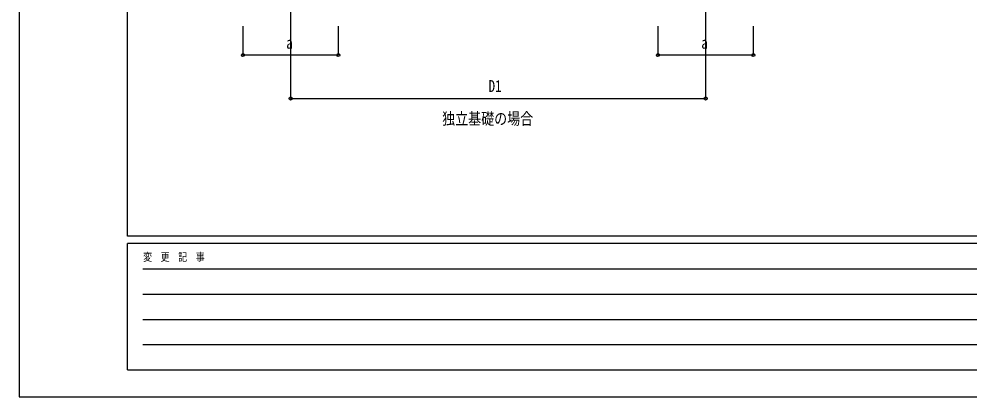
# Model space of a CAD drawing. Units: millimetres, scale not verified. Extents: x -10512 to 10512, y -7425 to 7425.
# Drawn here: x -10512 to -3930, y -7425 to -4808 of the extents above; entities that cross this region are included whole.
import ezdxf
from ezdxf.enums import TextEntityAlignment as Align

# ---------------------------------------------------------------- set-up
doc = ezdxf.new("R2010")
doc.units = ezdxf.units.MM
doc.header["$LTSCALE"] = 30
for name, color, linetype in [('0-2_USER1', 3, 'Continuous'), ('0-3_YKK_12', 2, 'Continuous'), ('0-6_YKK_D', 6, 'Continuous'), ('0-7_YKK_ZWAK', 7, 'Continuous')]:
    doc.layers.add(name, color=color, linetype=linetype)
doc.styles.add('ＭＳ ゴシック', font='')
doc.styles.get('ＭＳ ゴシック').set_extended_font_data('MS Gothic')

msp = doc.modelspace()

# ---------------------------------------------------------------- linework, layer by layer
at = {"layer": '0-3_YKK_12'}
for p, q in [((-8632.45, -4508.5), (-8632.45, -5008.5)), ((-5759.45, -4508.5), (-5759.45, -5008.5))]:
    msp.add_line(p, q, dxfattribs=at)
at = {"layer": '0-6_YKK_D'}
for p, q in [((-8962.45, -4858.5), (-8962.45, -5059.5)), ((-8632.45, -4858.5), (-8632.45, -5359.5)), ((-8302.45, -4858.5), (-8302.45, -5059.5)), ((-6089.45, -4858.5), (-6089.45, -5059.5)), ((-5759.45, -4858.5), (-5759.45, -5359.5)), ((-5429.45, -4858.5), (-5429.45, -5059.5)), ((-8302.45, -5058.5), (-8962.45, -5058.5)), ((-5429.45, -5058.5), (-6089.45, -5058.5)), ((-8632.45, -5358.5), (-5759.45, -5358.5))]:
    msp.add_line(p, q, dxfattribs=at)
for centre in [(-8962.45, -5058.5), (-8302.45, -5058.5), (-6089.45, -5058.5), (-5429.45, -5058.5), (-8632.45, -5358.5), (-5759.45, -5358.5)]:
    msp.add_circle(centre, 10.62, dxfattribs=at)
at = {"layer": '0-7_YKK_ZWAK'}
for p, q in [((-9762.45, -6312.5), (-9762.45, 6937.5)), ((9737.55, -6312.5), (-9762.45, -6312.5)), ((-3262.45, -6362.5), (-9762.45, -6362.5)), ((-9762.45, -7237.5), (-9762.45, -6362.5)), ((-9656.2, -6537.5), (-3387.45, -6537.5)), ((-9656.2, -6712.5), (-3387.45, -6712.5)), ((-9656.2, -6887.5), (-3387.45, -6887.5)), ((-9656.2, -7062.5), (-3387.45, -7062.5)), ((-9762.45, -7237.5), (-3262.45, -7237.5))]:
    msp.add_line(p, q, dxfattribs=at)
msp.add_lwpolyline([(-10512.5, -7425), (10512.5, -7425), (10512.5, 7425), (-10512.5, 7425)], close=True, dxfattribs=at)

# ---------------------------------------------------------------- texts
at = {"layer": '0-2_USER1', "style": 'ＭＳ ゴシック', "width": 0.8}
msp.add_text('独立基礎の場合', height=82.48, dxfattribs=at).set_placement((-7583.25, -5564.05), align=Align.BOTTOM_LEFT)
at = {"layer": '0-6_YKK_D', "style": 'ＭＳ ゴシック', "width": 0.8}
for s, p in [('a', (-8662.45, -5038.5)), ('a', (-5789.45, -5038.5)), ('D1', (-7261.95, -5338.5))]:
    msp.add_text(s, height=82.48, dxfattribs=at).set_placement(p, align=Align.BOTTOM_LEFT)
at = {"layer": '0-7_YKK_ZWAK', "style": 'ＭＳ ゴシック', "width": 0.8}
msp.add_text('変  更  記  事', height=54.99, dxfattribs=at).set_placement((-9653.28, -6500), align=Align.BOTTOM_LEFT)

doc.saveas('drawing.dxf')
